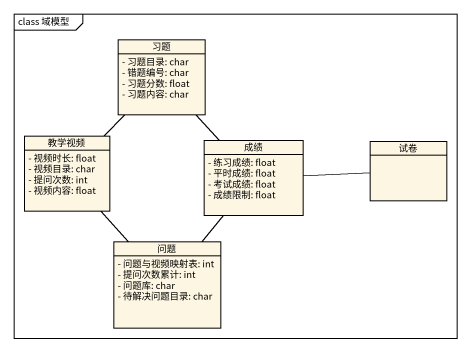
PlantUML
@startuml
mainframe class 域模型
hide circle
hide empty members
skinparam classAttributeIconSize 0
class 习题 {
  - 习题目录: char
  - 错题编号: char
  - 习题分数: float
  - 习题内容: char
}
class 教学视频 {
  - 视频时长: float
  - 视频目录: char
  - 提问次数: int
  - 视频内容: float
}
class 成绩 {
  - 练习成绩: float
  - 平时成绩: float
  - 考试成绩: float
  - 成绩限制: float
}
class 试卷
class 问题 {
  - 问题与视频映射表: int
  - 提问次数累计: int
  - 问题库: char
  - 待解决问题目录: char
}
习题 -- 教学视频
习题 -- 成绩
教学视频 -- 问题
试卷 -left- 成绩
问题 -up- 成绩
@enduml
